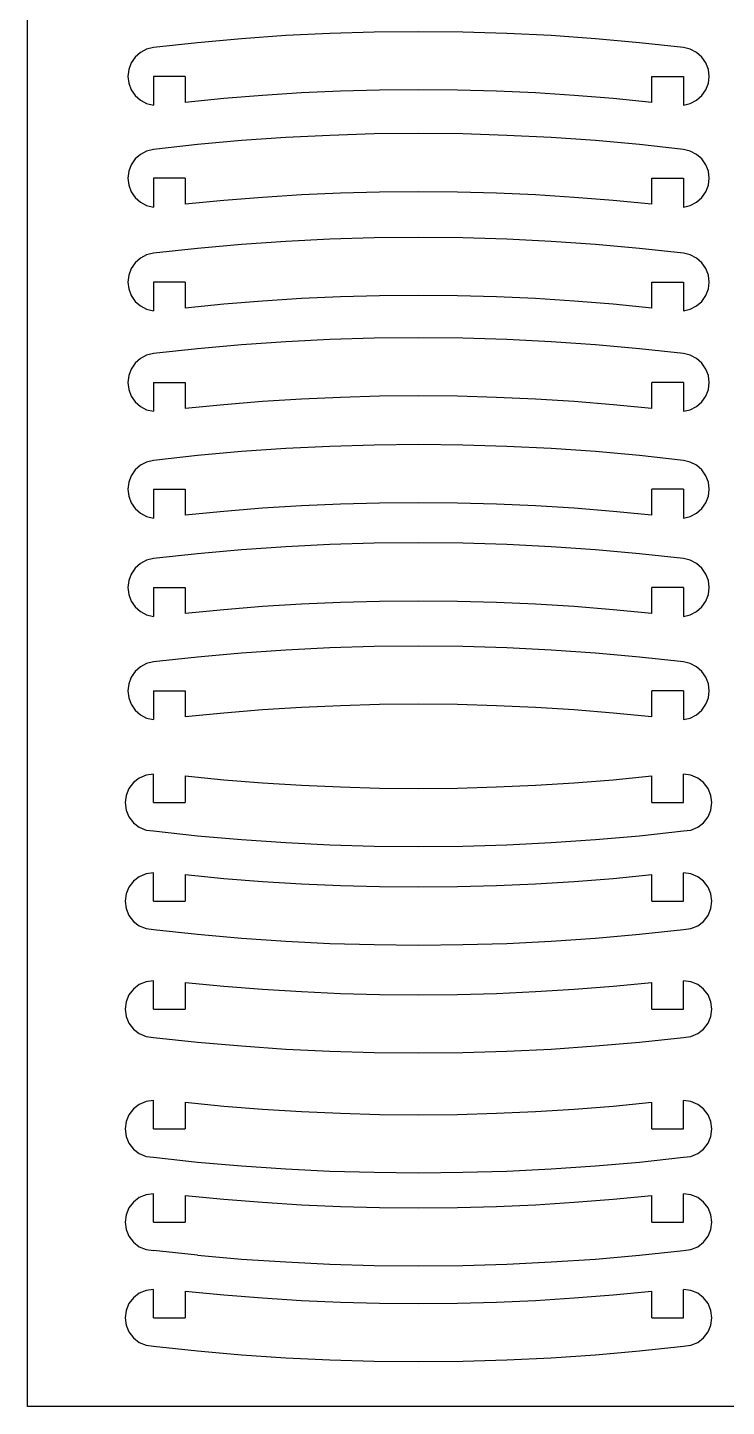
# Model space of a CAD drawing. Extents: x -123 to 123, y -118 to 118.
# Drawn here: x -123.2 to -61.6, y -117.6 to 4 of the extents above; entities that cross this region are included whole.
import ezdxf

# ---------------------------------------------------------------- set-up
doc = ezdxf.new("R2010")
doc.units = 0
doc.header["$MEASUREMENT"] = 0
doc.layers.get('0').update_dxf_attribs({"linetype": 'CONTINUOUS'})

msp = doc.modelspace()

# ---------------------------------------------------------------- linework, layer by layer
for p, q in [((-123.21, -117.56), (-123.21, 117.56)), ((-88.75, 3.68), (-92.66, 3.64)), ((-84.85, 3.64), (-88.75, 3.68)), ((-108.24, 2.71), (-112.12, 2.29)), ((-104.35, 3.06), (-108.24, 2.71)), ((-100.46, 3.33), (-104.35, 3.06)), ((-96.56, 3.53), (-100.46, 3.33)), ((-92.66, 3.64), (-96.56, 3.53)), ((-80.95, 3.53), (-84.85, 3.64)), ((-77.05, 3.33), (-80.95, 3.53)), ((-73.16, 3.06), (-77.05, 3.33)), ((-69.27, 2.71), (-73.16, 3.06)), ((-65.39, 2.29), (-69.27, 2.71)), ((-113.73, 1.44), (-114.08, 0.94)), ((-113.27, 1.85), (-113.73, 1.44)), ((-112.72, 2.14), (-113.27, 1.85)), ((-112.12, 2.29), (-112.72, 2.14)), ((-64.79, 2.14), (-65.39, 2.29)), ((-64.24, 1.85), (-64.79, 2.14)), ((-63.78, 1.44), (-64.24, 1.85)), ((-63.42, 0.94), (-63.78, 1.44)), ((-114.3, 0.36), (-114.38, -0.26)), ((-114.08, 0.94), (-114.3, 0.36)), ((-63.2, 0.36), (-63.42, 0.94)), ((-63.13, -0.26), (-63.2, 0.36)), ((-114.38, -0.26), (-114.3, -0.87)), ((-114.3, -0.87), (-114.08, -1.45)), ((-109.33, -0.26), (-112.12, -0.26)), ((-112.12, -0.26), (-112.12, -2.8)), ((-109.33, -0.26), (-109.33, -2.55)), ((-68.17, -0.26), (-65.39, -0.26)), ((-68.17, -2.55), (-68.17, -0.26)), ((-65.39, -0.26), (-65.39, -2.8)), ((-63.42, -1.45), (-63.2, -0.87)), ((-63.2, -0.87), (-63.13, -0.26)), ((-114.08, -1.45), (-113.73, -1.96)), ((-113.73, -1.96), (-113.27, -2.37)), ((-113.27, -2.37), (-112.72, -2.65)), ((-105.91, -2.22), (-109.33, -2.55)), ((-102.49, -1.94), (-105.91, -2.22)), ((-99.06, -1.72), (-102.49, -1.94)), ((-95.62, -1.57), (-99.06, -1.72)), ((-92.19, -1.47), (-95.62, -1.57)), ((-88.75, -1.44), (-92.19, -1.47)), ((-85.32, -1.47), (-88.75, -1.44)), ((-81.88, -1.57), (-85.32, -1.47)), ((-78.45, -1.72), (-81.88, -1.57)), ((-75.02, -1.94), (-78.45, -1.72)), ((-71.59, -2.22), (-75.02, -1.94)), ((-68.17, -2.55), (-71.59, -2.22)), ((-64.79, -2.65), (-64.24, -2.37)), ((-64.24, -2.37), (-63.78, -1.96)), ((-63.78, -1.96), (-63.42, -1.45)), ((-112.72, -2.65), (-112.12, -2.8)), ((-65.39, -2.8), (-64.79, -2.65)), ((-104.35, -5.93), (-108.24, -6.27)), ((-100.46, -5.65), (-104.35, -5.93)), ((-96.56, -5.46), (-100.46, -5.65)), ((-92.66, -5.34), (-96.56, -5.46)), ((-88.75, -5.31), (-92.66, -5.34)), ((-84.85, -5.34), (-88.75, -5.31)), ((-80.95, -5.46), (-84.85, -5.34)), ((-77.05, -5.65), (-80.95, -5.46)), ((-73.16, -5.93), (-77.05, -5.65)), ((-69.27, -6.27), (-73.16, -5.93)), ((-113.27, -7.14), (-113.73, -7.54)), ((-112.72, -6.85), (-113.27, -7.14)), ((-112.12, -6.7), (-112.72, -6.85)), ((-108.24, -6.27), (-112.12, -6.7)), ((-65.39, -6.7), (-69.27, -6.27)), ((-64.79, -6.85), (-65.39, -6.7)), ((-64.24, -7.14), (-64.79, -6.85)), ((-63.78, -7.54), (-64.24, -7.14)), ((-114.08, -8.05), (-114.3, -8.63)), ((-113.73, -7.54), (-114.08, -8.05)), ((-63.42, -8.05), (-63.78, -7.54)), ((-63.2, -8.63), (-63.42, -8.05)), ((-114.3, -8.63), (-114.38, -9.25)), ((-114.38, -9.25), (-114.3, -9.86)), ((-112.12, -9.25), (-112.12, -11.79)), ((-109.33, -9.25), (-112.12, -9.25)), ((-109.33, -9.25), (-109.33, -11.54)), ((-68.17, -9.25), (-65.39, -9.25)), ((-68.17, -11.54), (-68.17, -9.25)), ((-65.39, -9.25), (-65.39, -11.79)), ((-63.13, -9.25), (-63.2, -8.63)), ((-63.2, -9.86), (-63.13, -9.25)), ((-114.3, -9.86), (-114.08, -10.44)), ((-114.08, -10.44), (-113.73, -10.95)), ((-102.49, -10.93), (-105.91, -11.2)), ((-99.06, -10.71), (-102.49, -10.93)), ((-95.62, -10.56), (-99.06, -10.71)), ((-92.19, -10.46), (-95.62, -10.56)), ((-88.75, -10.43), (-92.19, -10.46)), ((-85.32, -10.46), (-88.75, -10.43)), ((-81.88, -10.56), (-85.32, -10.46)), ((-78.45, -10.71), (-81.88, -10.56)), ((-75.02, -10.93), (-78.45, -10.71)), ((-71.59, -11.2), (-75.02, -10.93)), ((-63.78, -10.95), (-63.42, -10.44)), ((-63.42, -10.44), (-63.2, -9.86)), ((-113.73, -10.95), (-113.27, -11.36)), ((-113.27, -11.36), (-112.72, -11.64)), ((-112.72, -11.64), (-112.12, -11.79)), ((-105.91, -11.2), (-109.33, -11.54)), ((-68.17, -11.54), (-71.59, -11.2)), ((-65.39, -11.79), (-64.79, -11.64)), ((-64.79, -11.64), (-64.24, -11.36)), ((-64.24, -11.36), (-63.78, -10.95)), ((-92.66, -14.5), (-96.56, -14.61)), ((-88.75, -14.46), (-92.66, -14.5)), ((-84.85, -14.5), (-88.75, -14.46)), ((-80.95, -14.61), (-84.85, -14.5)), ((-108.24, -15.43), (-112.12, -15.85)), ((-104.35, -15.08), (-108.24, -15.43)), ((-100.46, -14.81), (-104.35, -15.08)), ((-96.56, -14.61), (-100.46, -14.81)), ((-77.05, -14.81), (-80.95, -14.61)), ((-73.16, -15.08), (-77.05, -14.81)), ((-69.27, -15.43), (-73.16, -15.08)), ((-65.39, -15.85), (-69.27, -15.43)), ((-113.73, -16.7), (-114.08, -17.21)), ((-113.27, -16.29), (-113.73, -16.7)), ((-112.72, -16), (-113.27, -16.29)), ((-112.12, -15.85), (-112.72, -16)), ((-64.79, -16), (-65.39, -15.85)), ((-64.24, -16.29), (-64.79, -16)), ((-63.78, -16.7), (-64.24, -16.29)), ((-63.42, -17.21), (-63.78, -16.7)), ((-114.3, -17.79), (-114.38, -18.4)), ((-114.08, -17.21), (-114.3, -17.79)), ((-63.2, -17.79), (-63.42, -17.21)), ((-63.13, -18.4), (-63.2, -17.79)), ((-114.38, -18.4), (-114.3, -19.01)), ((-114.3, -19.01), (-114.08, -19.59)), ((-109.33, -18.4), (-112.12, -18.4)), ((-112.12, -18.4), (-112.12, -20.94)), ((-109.33, -18.4), (-109.33, -20.7)), ((-68.17, -20.7), (-68.17, -18.4)), ((-68.17, -18.4), (-65.39, -18.4)), ((-65.39, -18.4), (-65.39, -20.94)), ((-63.42, -19.59), (-63.2, -19.01)), ((-63.2, -19.01), (-63.13, -18.4)), ((-114.08, -19.59), (-113.73, -20.1)), ((-113.73, -20.1), (-113.27, -20.51)), ((-113.27, -20.51), (-112.72, -20.8)), ((-105.91, -20.36), (-109.33, -20.7)), ((-102.49, -20.08), (-105.91, -20.36)), ((-99.06, -19.86), (-102.49, -20.08)), ((-95.62, -19.71), (-99.06, -19.86)), ((-92.19, -19.62), (-95.62, -19.71)), ((-88.75, -19.59), (-92.19, -19.62)), ((-85.32, -19.62), (-88.75, -19.59)), ((-81.88, -19.71), (-85.32, -19.62)), ((-78.45, -19.86), (-81.88, -19.71)), ((-75.02, -20.08), (-78.45, -19.86)), ((-71.59, -20.36), (-75.02, -20.08)), ((-68.17, -20.7), (-71.59, -20.36)), ((-64.79, -20.8), (-64.24, -20.51)), ((-64.24, -20.51), (-63.78, -20.1)), ((-63.78, -20.1), (-63.42, -19.59)), ((-112.72, -20.8), (-112.12, -20.94)), ((-65.39, -20.94), (-64.79, -20.8)), ((-108.24, -24.29), (-112.12, -24.71)), ((-104.35, -23.94), (-108.24, -24.29)), ((-100.46, -23.67), (-104.35, -23.94)), ((-96.56, -23.47), (-100.46, -23.67)), ((-92.66, -23.36), (-96.56, -23.47)), ((-88.75, -23.32), (-92.66, -23.36)), ((-84.85, -23.36), (-88.75, -23.32)), ((-80.95, -23.47), (-84.85, -23.36)), ((-77.05, -23.67), (-80.95, -23.47)), ((-73.16, -23.94), (-77.05, -23.67)), ((-69.27, -24.29), (-73.16, -23.94)), ((-65.39, -24.71), (-69.27, -24.29)), ((-113.27, -25.15), (-113.73, -25.56)), ((-112.72, -24.86), (-113.27, -25.15)), ((-112.12, -24.71), (-112.72, -24.86)), ((-64.79, -24.86), (-65.39, -24.71)), ((-64.24, -25.15), (-64.79, -24.86)), ((-63.78, -25.56), (-64.24, -25.15)), ((-114.3, -26.64), (-114.38, -27.26)), ((-114.08, -26.07), (-114.3, -26.64)), ((-113.73, -25.56), (-114.08, -26.07)), ((-63.42, -26.07), (-63.78, -25.56)), ((-63.2, -26.64), (-63.42, -26.07)), ((-63.13, -27.26), (-63.2, -26.64)), ((-114.38, -27.26), (-114.3, -27.87)), ((-114.3, -27.87), (-114.08, -28.45)), ((-112.12, -27.26), (-109.33, -27.26)), ((-112.12, -27.26), (-112.12, -29.8)), ((-109.33, -27.26), (-109.33, -29.55)), ((-68.17, -29.55), (-68.17, -27.26)), ((-65.39, -27.26), (-68.17, -27.26)), ((-65.39, -27.26), (-65.39, -29.8)), ((-63.42, -28.45), (-63.2, -27.87)), ((-63.2, -27.87), (-63.13, -27.26)), ((-114.08, -28.45), (-113.73, -28.96)), ((-113.73, -28.96), (-113.27, -29.37)), ((-102.49, -28.94), (-105.91, -29.22)), ((-99.06, -28.72), (-102.49, -28.94)), ((-95.62, -28.57), (-99.06, -28.72)), ((-92.19, -28.47), (-95.62, -28.57)), ((-88.75, -28.44), (-92.19, -28.47)), ((-85.32, -28.47), (-88.75, -28.44)), ((-81.88, -28.57), (-85.32, -28.47)), ((-78.45, -28.72), (-81.88, -28.57)), ((-75.02, -28.94), (-78.45, -28.72)), ((-71.59, -29.22), (-75.02, -28.94)), ((-64.24, -29.37), (-63.78, -28.96)), ((-63.78, -28.96), (-63.42, -28.45)), ((-113.27, -29.37), (-112.72, -29.66)), ((-112.72, -29.66), (-112.12, -29.8)), ((-105.91, -29.22), (-109.33, -29.55)), ((-68.17, -29.55), (-71.59, -29.22)), ((-65.39, -29.8), (-64.79, -29.66)), ((-64.79, -29.66), (-64.24, -29.37)), ((-92.66, -32.77), (-96.56, -32.89)), ((-88.75, -32.73), (-92.66, -32.77)), ((-84.85, -32.77), (-88.75, -32.73)), ((-80.95, -32.89), (-84.85, -32.77)), ((-108.24, -33.7), (-112.12, -34.13)), ((-104.35, -33.35), (-108.24, -33.7)), ((-100.46, -33.08), (-104.35, -33.35)), ((-96.56, -32.89), (-100.46, -33.08)), ((-77.05, -33.08), (-80.95, -32.89)), ((-73.16, -33.35), (-77.05, -33.08)), ((-69.27, -33.7), (-73.16, -33.35)), ((-65.39, -34.13), (-69.27, -33.7)), ((-113.73, -34.97), (-114.08, -35.48)), ((-113.27, -34.56), (-113.73, -34.97)), ((-112.72, -34.27), (-113.27, -34.56)), ((-112.12, -34.13), (-112.72, -34.27)), ((-64.79, -34.27), (-65.39, -34.13)), ((-64.24, -34.56), (-64.79, -34.27)), ((-63.78, -34.97), (-64.24, -34.56)), ((-63.42, -35.48), (-63.78, -34.97)), ((-114.3, -36.06), (-114.38, -36.67)), ((-114.08, -35.48), (-114.3, -36.06)), ((-63.2, -36.06), (-63.42, -35.48)), ((-63.13, -36.67), (-63.2, -36.06)), ((-114.38, -36.67), (-114.3, -37.29)), ((-114.3, -37.29), (-114.08, -37.87)), ((-112.12, -36.67), (-109.33, -36.67)), ((-112.12, -36.67), (-112.12, -39.22)), ((-109.33, -36.67), (-109.33, -38.97)), ((-65.39, -36.67), (-68.17, -36.67)), ((-68.17, -38.97), (-68.17, -36.67)), ((-65.39, -36.67), (-65.39, -39.22)), ((-63.42, -37.87), (-63.2, -37.29)), ((-63.2, -37.29), (-63.13, -36.67)), ((-114.08, -37.87), (-113.73, -38.37)), ((-113.73, -38.37), (-113.27, -38.78)), ((-113.27, -38.78), (-112.72, -39.07)), ((-105.91, -38.63), (-109.33, -38.97)), ((-102.49, -38.35), (-105.91, -38.63)), ((-99.06, -38.14), (-102.49, -38.35)), ((-95.62, -37.98), (-99.06, -38.14)), ((-92.19, -37.89), (-95.62, -37.98)), ((-88.75, -37.86), (-92.19, -37.89)), ((-85.32, -37.89), (-88.75, -37.86)), ((-81.88, -37.98), (-85.32, -37.89)), ((-78.45, -38.14), (-81.88, -37.98)), ((-75.02, -38.35), (-78.45, -38.14)), ((-71.59, -38.63), (-75.02, -38.35)), ((-68.17, -38.97), (-71.59, -38.63)), ((-64.79, -39.07), (-64.24, -38.78)), ((-64.24, -38.78), (-63.78, -38.37)), ((-63.78, -38.37), (-63.42, -37.87)), ((-112.72, -39.07), (-112.12, -39.22)), ((-65.39, -39.22), (-64.79, -39.07)), ((-108.24, -42.37), (-112.12, -42.79)), ((-104.35, -42.02), (-108.24, -42.37)), ((-100.46, -41.75), (-104.35, -42.02)), ((-96.56, -41.55), (-100.46, -41.75)), ((-92.66, -41.44), (-96.56, -41.55)), ((-88.75, -41.4), (-92.66, -41.44)), ((-84.85, -41.44), (-88.75, -41.4)), ((-80.95, -41.55), (-84.85, -41.44)), ((-77.05, -41.75), (-80.95, -41.55)), ((-73.16, -42.02), (-77.05, -41.75)), ((-69.27, -42.37), (-73.16, -42.02)), ((-65.39, -42.79), (-69.27, -42.37)), ((-113.73, -43.64), (-114.08, -44.15)), ((-113.27, -43.23), (-113.73, -43.64)), ((-112.72, -42.94), (-113.27, -43.23)), ((-112.12, -42.79), (-112.72, -42.94)), ((-64.79, -42.94), (-65.39, -42.79)), ((-64.24, -43.23), (-64.79, -42.94)), ((-63.78, -43.64), (-64.24, -43.23)), ((-63.42, -44.15), (-63.78, -43.64)), ((-114.3, -44.73), (-114.38, -45.34)), ((-114.08, -44.15), (-114.3, -44.73)), ((-63.2, -44.73), (-63.42, -44.15)), ((-63.13, -45.34), (-63.2, -44.73)), ((-114.38, -45.34), (-114.3, -45.95)), ((-114.3, -45.95), (-114.08, -46.53)), ((-112.12, -45.34), (-112.12, -47.88)), ((-112.12, -45.34), (-109.33, -45.34)), ((-109.33, -45.34), (-109.33, -47.64)), ((-68.17, -47.64), (-68.17, -45.34)), ((-65.39, -45.34), (-68.17, -45.34)), ((-65.39, -45.34), (-65.39, -47.88)), ((-63.42, -46.53), (-63.2, -45.95)), ((-63.2, -45.95), (-63.13, -45.34)), ((-114.08, -46.53), (-113.73, -47.04)), ((-113.73, -47.04), (-113.27, -47.45)), ((-105.91, -47.3), (-109.33, -47.64)), ((-102.49, -47.02), (-105.91, -47.3)), ((-99.06, -46.8), (-102.49, -47.02)), ((-95.62, -46.65), (-99.06, -46.8)), ((-92.19, -46.56), (-95.62, -46.65)), ((-88.75, -46.53), (-92.19, -46.56)), ((-85.32, -46.56), (-88.75, -46.53)), ((-81.88, -46.65), (-85.32, -46.56)), ((-78.45, -46.8), (-81.88, -46.65)), ((-75.02, -47.02), (-78.45, -46.8)), ((-71.59, -47.3), (-75.02, -47.02)), ((-68.17, -47.64), (-71.59, -47.3)), ((-64.24, -47.45), (-63.78, -47.04)), ((-63.78, -47.04), (-63.42, -46.53)), ((-113.27, -47.45), (-112.72, -47.74)), ((-112.72, -47.74), (-112.12, -47.88)), ((-65.39, -47.88), (-64.79, -47.74)), ((-64.79, -47.74), (-64.24, -47.45)), ((-100.46, -50.86), (-104.35, -51.13)), ((-96.56, -50.66), (-100.46, -50.86)), ((-92.66, -50.55), (-96.56, -50.66)), ((-88.75, -50.51), (-92.66, -50.55)), ((-84.85, -50.55), (-88.75, -50.51)), ((-80.95, -50.66), (-84.85, -50.55)), ((-77.05, -50.86), (-80.95, -50.66)), ((-73.16, -51.13), (-77.05, -50.86)), ((-112.72, -52.05), (-113.27, -52.34)), ((-112.12, -51.9), (-112.72, -52.05)), ((-108.24, -51.48), (-112.12, -51.9)), ((-104.35, -51.13), (-108.24, -51.48)), ((-69.27, -51.48), (-73.16, -51.13)), ((-65.39, -51.9), (-69.27, -51.48)), ((-64.79, -52.05), (-65.39, -51.9)), ((-64.24, -52.34), (-64.79, -52.05)), ((-114.08, -53.25), (-114.3, -53.83)), ((-113.73, -52.75), (-114.08, -53.25)), ((-113.27, -52.34), (-113.73, -52.75)), ((-63.78, -52.75), (-64.24, -52.34)), ((-63.42, -53.25), (-63.78, -52.75)), ((-63.2, -53.83), (-63.42, -53.25)), ((-114.3, -53.83), (-114.38, -54.45)), ((-114.38, -54.45), (-114.3, -55.06)), ((-112.12, -54.45), (-112.12, -56.99)), ((-112.12, -54.45), (-109.33, -54.45)), ((-109.33, -54.45), (-109.33, -56.74)), ((-68.17, -56.74), (-68.17, -54.45)), ((-65.39, -54.45), (-68.17, -54.45)), ((-65.39, -54.45), (-65.39, -56.99)), ((-63.13, -54.45), (-63.2, -53.83)), ((-63.2, -55.06), (-63.13, -54.45)), ((-114.3, -55.06), (-114.08, -55.64)), ((-114.08, -55.64), (-113.73, -56.15)), ((-99.06, -55.91), (-102.49, -56.13)), ((-95.62, -55.76), (-99.06, -55.91)), ((-92.19, -55.66), (-95.62, -55.76)), ((-88.75, -55.63), (-92.19, -55.66)), ((-85.32, -55.66), (-88.75, -55.63)), ((-81.88, -55.76), (-85.32, -55.66)), ((-78.45, -55.91), (-81.88, -55.76)), ((-75.02, -56.13), (-78.45, -55.91)), ((-63.78, -56.15), (-63.42, -55.64)), ((-63.42, -55.64), (-63.2, -55.06)), ((-113.73, -56.15), (-113.27, -56.56)), ((-113.27, -56.56), (-112.72, -56.85)), ((-112.72, -56.85), (-112.12, -56.99)), ((-105.91, -56.41), (-109.33, -56.74)), ((-102.49, -56.13), (-105.91, -56.41)), ((-71.59, -56.41), (-75.02, -56.13)), ((-68.17, -56.74), (-71.59, -56.41)), ((-65.39, -56.99), (-64.79, -56.85)), ((-64.79, -56.85), (-64.24, -56.56)), ((-64.24, -56.56), (-63.78, -56.15)), ((-112.76, -61.9), (-113.37, -62.15)), ((-112.12, -61.81), (-112.76, -61.9)), ((-112.12, -64.31), (-112.12, -61.81)), ((-109.33, -61.96), (-109.33, -64.31)), ((-109.33, -61.96), (-105.91, -62.29)), ((-71.59, -62.29), (-68.17, -61.96)), ((-68.17, -64.31), (-68.17, -61.96)), ((-65.39, -64.31), (-65.39, -61.81)), ((-64.74, -61.9), (-65.39, -61.81)), ((-64.14, -62.15), (-64.74, -61.9)), ((-114.28, -63.06), (-114.53, -63.67)), ((-113.88, -62.54), (-114.28, -63.06)), ((-113.37, -62.15), (-113.88, -62.54)), ((-105.91, -62.29), (-102.49, -62.56)), ((-102.49, -62.56), (-99.06, -62.78)), ((-99.06, -62.78), (-95.62, -62.93)), ((-95.62, -62.93), (-92.19, -63.02)), ((-92.19, -63.02), (-88.75, -63.05)), ((-88.75, -63.05), (-85.32, -63.02)), ((-85.32, -63.02), (-81.88, -62.93)), ((-81.88, -62.93), (-78.45, -62.78)), ((-78.45, -62.78), (-75.02, -62.56)), ((-75.02, -62.56), (-71.59, -62.29)), ((-63.62, -62.54), (-64.14, -62.15)), ((-63.22, -63.06), (-63.62, -62.54)), ((-62.97, -63.67), (-63.22, -63.06)), ((-114.53, -63.67), (-114.62, -64.31)), ((-114.62, -64.31), (-114.53, -64.96)), ((-112.12, -64.31), (-109.33, -64.31)), ((-68.17, -64.31), (-65.39, -64.31)), ((-62.89, -64.31), (-62.97, -63.67)), ((-62.97, -64.96), (-62.89, -64.31)), ((-114.53, -64.96), (-114.28, -65.56)), ((-114.28, -65.56), (-113.88, -66.08)), ((-63.62, -66.08), (-63.22, -65.56)), ((-63.22, -65.56), (-62.97, -64.96)), ((-113.88, -66.08), (-113.37, -66.48)), ((-113.37, -66.48), (-112.76, -66.73)), ((-112.76, -66.73), (-112.12, -66.81)), ((-112.12, -66.81), (-108.24, -67.23)), ((-69.27, -67.23), (-65.39, -66.81)), ((-65.39, -66.81), (-64.74, -66.73)), ((-64.74, -66.73), (-64.14, -66.48)), ((-64.14, -66.48), (-63.62, -66.08)), ((-108.24, -67.23), (-104.35, -67.57)), ((-104.35, -67.57), (-100.45, -67.83)), ((-100.45, -67.83), (-96.56, -68.02)), ((-96.56, -68.02), (-92.66, -68.14)), ((-84.85, -68.14), (-80.95, -68.02)), ((-80.95, -68.02), (-77.05, -67.83)), ((-77.05, -67.83), (-73.16, -67.57)), ((-73.16, -67.57), (-69.27, -67.23)), ((-92.66, -68.14), (-88.75, -68.17)), ((-88.75, -68.17), (-84.85, -68.14)), ((-112.12, -70.51), (-112.76, -70.59)), ((-112.12, -73.01), (-112.12, -70.51)), ((-65.39, -73.01), (-65.39, -70.51)), ((-64.74, -70.59), (-65.39, -70.51)), ((-113.88, -71.24), (-114.28, -71.76)), ((-113.37, -70.84), (-113.88, -71.24)), ((-112.76, -70.59), (-113.37, -70.84)), ((-109.33, -70.66), (-109.33, -73.01)), ((-109.33, -70.66), (-105.91, -70.99)), ((-105.91, -70.99), (-102.49, -71.26)), ((-102.49, -71.26), (-99.06, -71.47)), ((-99.06, -71.47), (-95.62, -71.62)), ((-95.62, -71.62), (-92.19, -71.71)), ((-92.19, -71.71), (-88.75, -71.74)), ((-88.75, -71.74), (-85.32, -71.71)), ((-85.32, -71.71), (-81.88, -71.62)), ((-81.88, -71.62), (-78.45, -71.47)), ((-78.45, -71.47), (-75.02, -71.26)), ((-75.02, -71.26), (-71.59, -70.99)), ((-71.59, -70.99), (-68.17, -70.66)), ((-68.17, -73.01), (-68.17, -70.66)), ((-64.14, -70.84), (-64.74, -70.59)), ((-63.62, -71.24), (-64.14, -70.84)), ((-63.22, -71.76), (-63.62, -71.24)), ((-114.53, -72.36), (-114.62, -73.01)), ((-114.28, -71.76), (-114.53, -72.36)), ((-62.97, -72.36), (-63.22, -71.76)), ((-62.89, -73.01), (-62.97, -72.36)), ((-114.62, -73.01), (-114.53, -73.66)), ((-114.53, -73.66), (-114.28, -74.26)), ((-112.12, -73.01), (-109.33, -73.01)), ((-68.17, -73.01), (-65.39, -73.01)), ((-63.22, -74.26), (-62.97, -73.66)), ((-62.97, -73.66), (-62.89, -73.01)), ((-114.28, -74.26), (-113.88, -74.78)), ((-113.88, -74.78), (-113.37, -75.17)), ((-113.37, -75.17), (-112.76, -75.42)), ((-64.74, -75.42), (-64.14, -75.17)), ((-64.14, -75.17), (-63.62, -74.78)), ((-63.62, -74.78), (-63.22, -74.26)), ((-112.76, -75.42), (-112.12, -75.51)), ((-112.12, -75.51), (-108.24, -75.92)), ((-108.24, -75.92), (-104.35, -76.26)), ((-104.35, -76.26), (-100.45, -76.53)), ((-100.45, -76.53), (-96.56, -76.72)), ((-80.95, -76.72), (-77.05, -76.53)), ((-77.05, -76.53), (-73.16, -76.26)), ((-73.16, -76.26), (-69.27, -75.92)), ((-69.27, -75.92), (-65.39, -75.51)), ((-65.39, -75.51), (-64.74, -75.42)), ((-96.56, -76.72), (-92.66, -76.83)), ((-92.66, -76.83), (-88.75, -76.87)), ((-88.75, -76.87), (-84.85, -76.83)), ((-84.85, -76.83), (-80.95, -76.72)), ((-112.76, -80.1), (-113.37, -80.35)), ((-112.12, -80.02), (-112.76, -80.1)), ((-112.12, -82.52), (-112.12, -80.02)), ((-109.33, -80.17), (-109.33, -82.52)), ((-109.33, -80.17), (-105.91, -80.5)), ((-71.59, -80.5), (-68.17, -80.17)), ((-68.17, -82.52), (-68.17, -80.17)), ((-65.39, -82.52), (-65.39, -80.02)), ((-64.74, -80.1), (-65.39, -80.02)), ((-64.14, -80.35), (-64.74, -80.1)), ((-114.28, -81.27), (-114.53, -81.87)), ((-113.88, -80.75), (-114.28, -81.27)), ((-113.37, -80.35), (-113.88, -80.75)), ((-105.91, -80.5), (-102.49, -80.77)), ((-102.49, -80.77), (-99.06, -80.98)), ((-99.06, -80.98), (-95.62, -81.13)), ((-95.62, -81.13), (-92.19, -81.22)), ((-92.19, -81.22), (-88.75, -81.25)), ((-88.75, -81.25), (-85.32, -81.22)), ((-85.32, -81.22), (-81.88, -81.13)), ((-81.88, -81.13), (-78.45, -80.98)), ((-78.45, -80.98), (-75.02, -80.77)), ((-75.02, -80.77), (-71.59, -80.5)), ((-63.62, -80.75), (-64.14, -80.35)), ((-63.22, -81.27), (-63.62, -80.75)), ((-62.97, -81.87), (-63.22, -81.27)), ((-114.53, -81.87), (-114.62, -82.52)), ((-114.62, -82.52), (-114.53, -83.17)), ((-112.12, -82.52), (-109.33, -82.52)), ((-68.17, -82.52), (-65.39, -82.52)), ((-62.89, -82.52), (-62.97, -81.87)), ((-62.97, -83.17), (-62.89, -82.52)), ((-114.53, -83.17), (-114.28, -83.77)), ((-114.28, -83.77), (-113.88, -84.29)), ((-63.62, -84.29), (-63.22, -83.77)), ((-63.22, -83.77), (-62.97, -83.17)), ((-113.88, -84.29), (-113.37, -84.68)), ((-113.37, -84.68), (-112.76, -84.93)), ((-112.76, -84.93), (-112.12, -85.02)), ((-112.12, -85.02), (-108.24, -85.44)), ((-69.27, -85.44), (-65.39, -85.02)), ((-65.39, -85.02), (-64.74, -84.93)), ((-64.74, -84.93), (-64.14, -84.68)), ((-64.14, -84.68), (-63.62, -84.29)), ((-108.24, -85.44), (-104.35, -85.77)), ((-104.35, -85.77), (-100.45, -86.04)), ((-100.45, -86.04), (-96.56, -86.23)), ((-96.56, -86.23), (-92.66, -86.34)), ((-84.85, -86.34), (-80.95, -86.23)), ((-80.95, -86.23), (-77.05, -86.04)), ((-77.05, -86.04), (-73.16, -85.77)), ((-73.16, -85.77), (-69.27, -85.44)), ((-92.66, -86.34), (-88.75, -86.38)), ((-88.75, -86.38), (-84.85, -86.34)), ((-113.37, -90.93), (-113.88, -91.32)), ((-112.76, -90.68), (-113.37, -90.93)), ((-112.12, -90.59), (-112.76, -90.68)), ((-112.12, -93.09), (-112.12, -90.59)), ((-109.33, -90.74), (-109.33, -93.09)), ((-109.33, -90.74), (-105.91, -91.07)), ((-105.91, -91.07), (-102.49, -91.34)), ((-75.02, -91.34), (-71.59, -91.07)), ((-71.59, -91.07), (-68.17, -90.74)), ((-68.17, -93.09), (-68.17, -90.74)), ((-65.39, -93.09), (-65.39, -90.59)), ((-64.74, -90.68), (-65.39, -90.59)), ((-64.14, -90.93), (-64.74, -90.68)), ((-63.62, -91.32), (-64.14, -90.93)), ((-114.28, -91.84), (-114.53, -92.44)), ((-113.88, -91.32), (-114.28, -91.84)), ((-102.49, -91.34), (-99.06, -91.55)), ((-99.06, -91.55), (-95.62, -91.7)), ((-95.62, -91.7), (-92.19, -91.8)), ((-92.19, -91.8), (-88.75, -91.83)), ((-88.75, -91.83), (-85.32, -91.8)), ((-85.32, -91.8), (-81.88, -91.7)), ((-81.88, -91.7), (-78.45, -91.55)), ((-78.45, -91.55), (-75.02, -91.34)), ((-63.22, -91.84), (-63.62, -91.32)), ((-62.97, -92.44), (-63.22, -91.84)), ((-114.53, -92.44), (-114.62, -93.09)), ((-114.62, -93.09), (-114.53, -93.74)), ((-112.12, -93.09), (-109.33, -93.09)), ((-68.17, -93.09), (-65.39, -93.09)), ((-62.89, -93.09), (-62.97, -92.44)), ((-62.97, -93.74), (-62.89, -93.09)), ((-114.53, -93.74), (-114.28, -94.34)), ((-114.28, -94.34), (-113.88, -94.86)), ((-63.62, -94.86), (-63.22, -94.34)), ((-63.22, -94.34), (-62.97, -93.74)), ((-113.88, -94.86), (-113.37, -95.26)), ((-113.37, -95.26), (-112.76, -95.51)), ((-112.76, -95.51), (-112.12, -95.59)), ((-112.12, -95.59), (-108.24, -96.01)), ((-108.24, -96.01), (-104.35, -96.35)), ((-73.16, -96.35), (-69.27, -96.01)), ((-69.27, -96.01), (-65.39, -95.59)), ((-65.39, -95.59), (-64.74, -95.51)), ((-64.74, -95.51), (-64.14, -95.26)), ((-64.14, -95.26), (-63.62, -94.86)), ((-104.35, -96.35), (-100.45, -96.61)), ((-100.45, -96.61), (-96.56, -96.8)), ((-96.56, -96.8), (-92.66, -96.91)), ((-92.66, -96.91), (-88.75, -96.95)), ((-88.75, -96.95), (-84.85, -96.91)), ((-84.85, -96.91), (-80.95, -96.8)), ((-80.95, -96.8), (-77.05, -96.61)), ((-77.05, -96.61), (-73.16, -96.35)), ((-113.88, -99.54), (-114.28, -100.05)), ((-113.37, -99.14), (-113.88, -99.54)), ((-112.76, -98.89), (-113.37, -99.14)), ((-112.12, -98.8), (-112.76, -98.89)), ((-112.12, -101.3), (-112.12, -98.8)), ((-109.33, -98.96), (-109.33, -101.3)), ((-109.33, -98.96), (-105.91, -99.29)), ((-105.91, -99.29), (-102.49, -99.56)), ((-102.49, -99.56), (-99.06, -99.77)), ((-78.45, -99.77), (-75.02, -99.56)), ((-75.02, -99.56), (-71.59, -99.29)), ((-71.59, -99.29), (-68.17, -98.96)), ((-68.17, -101.3), (-68.17, -98.96)), ((-65.39, -101.3), (-65.39, -98.8)), ((-64.74, -98.89), (-65.39, -98.8)), ((-64.14, -99.14), (-64.74, -98.89)), ((-63.62, -99.54), (-64.14, -99.14)), ((-63.22, -100.05), (-63.62, -99.54)), ((-114.53, -100.66), (-114.62, -101.3)), ((-114.28, -100.05), (-114.53, -100.66)), ((-99.06, -99.77), (-95.62, -99.92)), ((-95.62, -99.92), (-92.19, -100.01)), ((-92.19, -100.01), (-88.75, -100.04)), ((-88.75, -100.04), (-85.32, -100.01)), ((-85.32, -100.01), (-81.88, -99.92)), ((-81.88, -99.92), (-78.45, -99.77)), ((-62.97, -100.66), (-63.22, -100.05)), ((-62.89, -101.3), (-62.97, -100.66)), ((-114.62, -101.3), (-114.53, -101.95)), ((-114.53, -101.95), (-114.28, -102.55)), ((-112.12, -101.3), (-109.33, -101.3)), ((-68.17, -101.3), (-65.39, -101.3)), ((-63.22, -102.55), (-62.97, -101.95)), ((-62.97, -101.95), (-62.89, -101.3)), ((-114.28, -102.55), (-113.88, -103.07)), ((-113.88, -103.07), (-113.37, -103.47)), ((-64.14, -103.47), (-63.62, -103.07)), ((-63.62, -103.07), (-63.22, -102.55)), ((-113.37, -103.47), (-112.76, -103.72)), ((-112.76, -103.72), (-112.12, -103.8)), ((-108.24, -104.22), (-112.12, -103.8)), ((-108.24, -104.22), (-104.35, -104.56)), ((-104.35, -104.56), (-100.45, -104.82)), ((-77.05, -104.82), (-73.16, -104.56)), ((-73.16, -104.56), (-69.27, -104.22)), ((-69.27, -104.22), (-65.39, -103.8)), ((-65.39, -103.8), (-64.74, -103.72)), ((-64.74, -103.72), (-64.14, -103.47)), ((-100.45, -104.82), (-96.56, -105.01)), ((-96.56, -105.01), (-92.66, -105.13)), ((-92.66, -105.13), (-88.75, -105.16)), ((-88.75, -105.16), (-84.85, -105.13)), ((-84.85, -105.13), (-80.95, -105.01)), ((-80.95, -105.01), (-77.05, -104.82)), ((-113.88, -107.97), (-114.28, -108.49)), ((-113.37, -107.58), (-113.88, -107.97)), ((-112.76, -107.33), (-113.37, -107.58)), ((-112.12, -107.24), (-112.76, -107.33)), ((-112.12, -109.74), (-112.12, -107.24)), ((-109.33, -107.39), (-109.33, -109.74)), ((-109.33, -107.39), (-105.91, -107.72)), ((-105.91, -107.72), (-102.49, -107.99)), ((-102.49, -107.99), (-99.06, -108.21)), ((-99.06, -108.21), (-95.62, -108.36)), ((-81.88, -108.36), (-78.45, -108.21)), ((-78.45, -108.21), (-75.02, -107.99)), ((-75.02, -107.99), (-71.59, -107.72)), ((-71.59, -107.72), (-68.17, -107.39)), ((-68.17, -109.74), (-68.17, -107.39)), ((-65.39, -109.74), (-65.39, -107.24)), ((-64.74, -107.33), (-65.39, -107.24)), ((-64.14, -107.58), (-64.74, -107.33)), ((-63.62, -107.97), (-64.14, -107.58)), ((-63.22, -108.49), (-63.62, -107.97)), ((-114.53, -109.1), (-114.62, -109.74)), ((-114.28, -108.49), (-114.53, -109.1)), ((-95.62, -108.36), (-92.19, -108.45)), ((-92.19, -108.45), (-88.75, -108.48)), ((-88.75, -108.48), (-85.32, -108.45)), ((-85.32, -108.45), (-81.88, -108.36)), ((-62.97, -109.1), (-63.22, -108.49)), ((-62.89, -109.74), (-62.97, -109.1)), ((-114.62, -109.74), (-114.53, -110.39)), ((-114.53, -110.39), (-114.28, -110.99)), ((-112.12, -109.74), (-109.33, -109.74)), ((-68.17, -109.74), (-65.39, -109.74)), ((-63.22, -110.99), (-62.97, -110.39)), ((-62.97, -110.39), (-62.89, -109.74)), ((-114.28, -110.99), (-113.88, -111.51)), ((-113.88, -111.51), (-113.37, -111.91)), ((-64.14, -111.91), (-63.62, -111.51)), ((-63.62, -111.51), (-63.22, -110.99)), ((-113.37, -111.91), (-112.76, -112.16)), ((-112.76, -112.16), (-112.12, -112.24)), ((-112.12, -112.24), (-108.24, -112.66)), ((-108.24, -112.66), (-104.35, -113)), ((-104.35, -113), (-100.45, -113.26)), ((-77.05, -113.26), (-73.16, -113)), ((-73.16, -113), (-69.27, -112.66)), ((-69.27, -112.66), (-65.39, -112.24)), ((-65.39, -112.24), (-64.74, -112.16)), ((-64.74, -112.16), (-64.14, -111.91)), ((-100.45, -113.26), (-96.56, -113.45)), ((-96.56, -113.45), (-92.66, -113.57)), ((-92.66, -113.57), (-88.75, -113.6)), ((-88.75, -113.6), (-84.85, -113.57)), ((-84.85, -113.57), (-80.95, -113.45)), ((-80.95, -113.45), (-77.05, -113.26)), ((123.21, -117.56), (-123.21, -117.56))]:
    msp.add_line(p, q)

doc.saveas('drawing.dxf')
